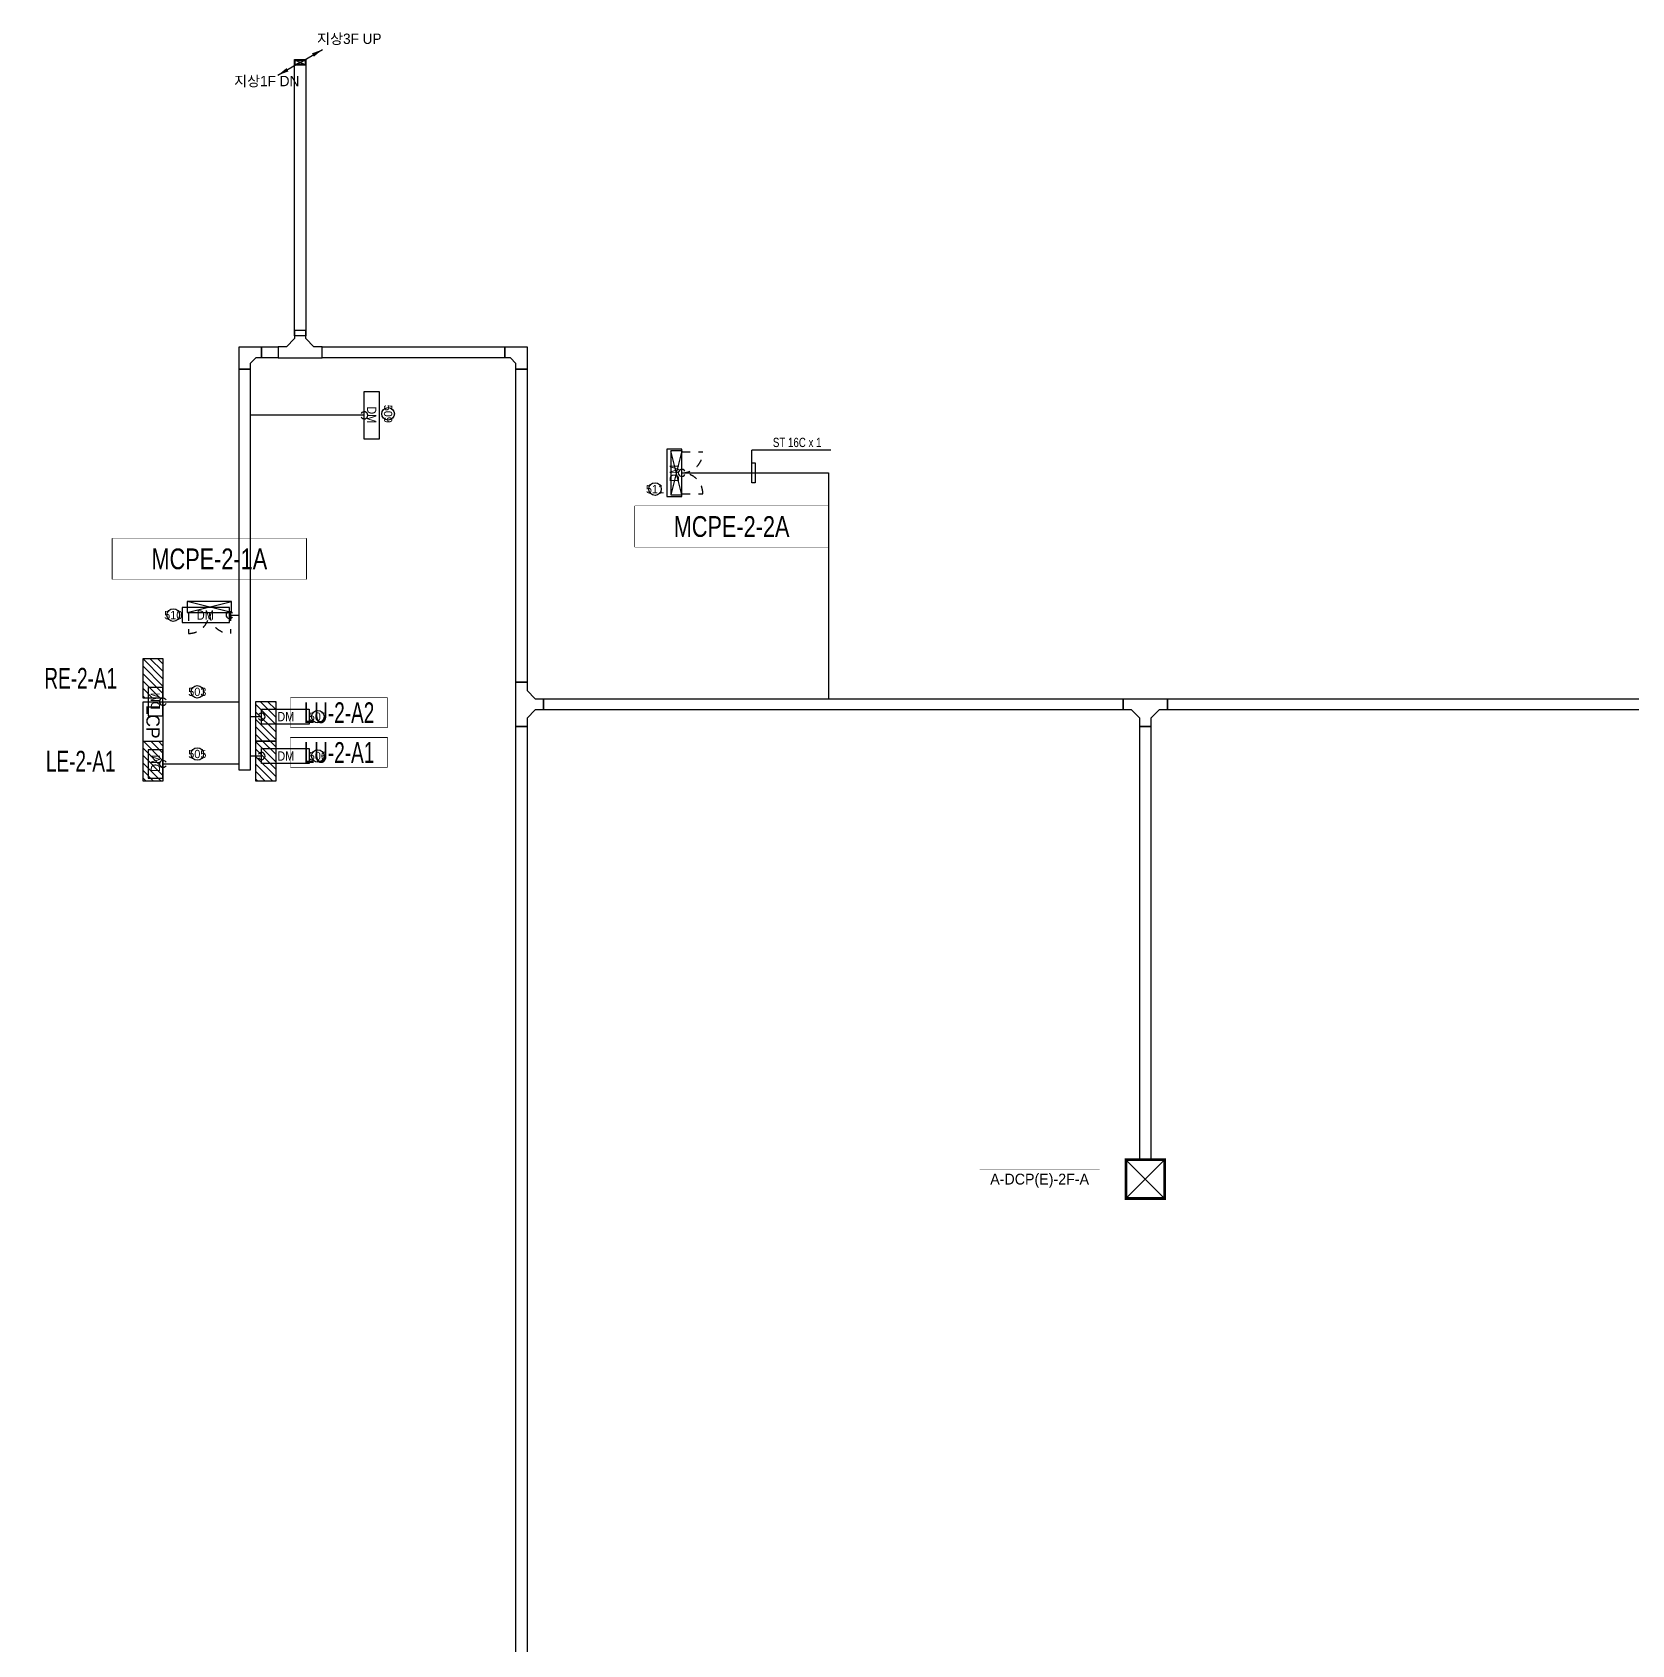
# Model space of a CAD drawing. Header units: millimetres. Extents: x 89450 to 753248, y -530175 to 1209785.
# Drawn here: x 90449 to 119393, y -69368 to -40200 of the extents above; entities that cross this region are included whole.
import ezdxf
from ezdxf.enums import TextEntityAlignment as Align

# ---------------------------------------------------------------- set-up
doc = ezdxf.new("R2010")
doc.units = ezdxf.units.MM
doc.header["$LTSCALE"] = 150
doc.linetypes.add('CONTINOUS', pattern=[0])
doc.linetypes.add('D1', pattern=[3, 1, -1, 1])
for name, color, linetype in [('------01 Distribution Panel', 3, 'Continuous'), ('------01 Distribution Panel_UPS_Emgency', 232, 'Continuous'), ('------01 Motor Control Panel or Center', 4, 'Continuous'), ('------02 Etc Panel', 3, 'Continuous'), ('-----29 Indicator', 1, 'Continuous'), ('-----99 EPMS CABLE DUCT', 4, 'Continuous'), ('-----99 EPMS CONDUIT', 4, 'Continuous'), ('-----99 EPMS DEVICE', 3, 'Continuous'), ('-----99 EPMS PNL', 6, 'Continuous')]:
    doc.layers.add(name, color=color, linetype=linetype)
doc.styles.add('ELEC', font='')
doc.styles.get('ELEC').set_extended_font_data('Dotum')

# ---------------------------------------------------------------- blocks, each defined once
blk = doc.blocks.new('A02')
h = blk.add_hatch()
h.set_pattern_fill('ANSI31', color=161, scale=25, style=0)
h.set_pattern_definition([(45, (-2000, -19200), (-56.1266, 56.1266), [])])
h.paths.add_polyline_path([(-300, 300), (-300, 0), (300, 0), (300, 300)])
at = {"color": 161}
blk.add_lwpolyline([(300, 0), (-300, 0), (-300, 300), (300, 300)], close=True, dxfattribs=at)
blk = doc.blocks.new('MCP_EQUIPMENT-2')
at = {"color": 161}
for p, q in [((200, 400), (0, -400)), ((200, -400), (0, 400))]:
    blk.add_line(p, q, dxfattribs=at)
at = {"color": 161, "linetype": 'D1'}
for p, q in [((200, 380), (580, 380)), ((200, -380), (580, -380))]:
    blk.add_line(p, q, dxfattribs=at)
at = {"color": 161}
blk.add_lwpolyline([(200, 400), (0, 400), (0, -400), (200, -400)], close=True, dxfattribs=at)
at = {"color": 161, "linetype": 'D1'}
for centre, start, end in [((200, 380), 270, 0), ((200, -380), 0, 90)]:
    blk.add_arc(centre, 380, start, end, dxfattribs=at)
blk = doc.blocks.new('zw$32E')
for p, q in [((100, 0), (0, 0)), ((0, 0), (0, -400)), ((100, -75), (100, 0)), ((175, -150), (100, -75)), ((100, -325), (175, -250)), ((250, -150), (175, -150)), ((175, -250), (250, -250)), ((250, -250), (250, -150)), ((0, -400), (100, -400)), ((100, -400), (100, -325))]:
    blk.add_line(p, q)
blk = doc.blocks.new('A07')
at = {"color": 8}
blk.add_lwpolyline([(-300, 0), (-300, 300), (300, 300), (300, 0)], close=True, dxfattribs=at)
at = {"color": 8, "style": 'ELEC'}
blk.add_text('LCP', height=200, rotation=360, dxfattribs=at).set_placement((0, 150), align=Align.MIDDLE)

msp = doc.modelspace()

# ---------------------------------------------------------------- linework, layer by layer
at = {"layer": '------01 Distribution Panel_UPS_Emgency', "color": 1, "elevation": 0}
for points in [[(95121, -52770), (96876, -52770), (96876, -52245), (95121, -52245)], [(95121, -53490), (96876, -53490), (96876, -52965), (95121, -52965)]]:
    msp.add_lwpolyline(points, close=True, dxfattribs=at)
at = {"layer": '------01 Motor Control Panel or Center', "linetype": 'CONTINOUS'}
msp.add_lwpolyline([(104855, -48770), (104855, -49510), (101352, -49510), (101352, -48770)], close=True, dxfattribs=at)
at = {"layer": '------01 Motor Control Panel or Center', "linetype": 'CONTINOUS', "elevation": 0}
msp.add_lwpolyline([(95405, -49355), (95405, -50095), (91902, -50095), (91902, -49355)], close=True, dxfattribs=at)
at = {"layer": '------02 Etc Panel'}
for p, q in [((92814, -52310), (94195, -52310)), ((92814, -53435), (94195, -53435))]:
    msp.add_line(p, q, dxfattribs=at)
at = {"layer": '-----29 Indicator'}
for centre in [(96888, -47102), (101718, -48463), (93001, -50742), (93436, -52131), (93436, -53255)]:
    msp.add_circle(centre, 114, dxfattribs=at)
at = {"layer": '-----99 EPMS CABLE DUCT'}
for p, q in [((95297, -40745), (95703, -40511)), ((95297, -40745), (94891, -40979)), ((95207, -40705), (95387, -40785)), ((95207, -40785), (95387, -40705))]:
    msp.add_line(p, q, dxfattribs=at)
at = {"layer": '-----99 EPMS CABLE DUCT', "elevation": 0}
for points in [[(95703, -40511, 0, 70, 0), (95527, -40612, 40, 40, 0)], [(94891, -40979, 0, 70, 0), (95067, -40878, 40, 40, 0)]]:
    msp.add_lwpolyline(points, format="xyseb", dxfattribs=at)
at = {"layer": '-----99 EPMS CABLE DUCT'}
for points in [[(95197, -40695), (95397, -40695), (95397, -45692), (95197, -45692)], [(94595, -45892), (94897, -45892), (94897, -46092), (94595, -46092)], [(95697, -45892), (99002, -45892), (99002, -46092), (95697, -46092)], [(99202, -46292), (99402, -46292), (99402, -51956), (99202, -51956)], [(99702, -52256), (110189, -52256), (110189, -52456), (99702, -52456)], [(110989, -52256), (169642, -52256), (169642, -52456), (110989, -52456)], [(99202, -52756), (99402, -52756), (99402, -72761), (99202, -72761)]]:
    msp.add_lwpolyline(points, close=True, dxfattribs=at)
at = {"layer": '-----99 EPMS CABLE DUCT', "elevation": 0}
for points in [[(95197, -40695), (95397, -40695), (95397, -40795), (95197, -40795)], [(95207, -40705), (95387, -40705), (95387, -40785), (95207, -40785)], [(110489, -52756), (110689, -52756), (110689, -60595), (110489, -60595)]]:
    msp.add_lwpolyline(points, close=True, dxfattribs=at)
at = {"layer": '-----99 EPMS CABLE DUCT'}
for points in [[(94395, -46292), (94195, -46292), (94195, -45892), (94595, -45892), (94595, -46092), (94495, -46092), (94395, -46192), (94395, -46292)], [(99002, -46092), (99002, -45892), (99402, -45892), (99402, -46292), (99202, -46292), (99202, -46192), (99102, -46092), (99002, -46092)], [(96457, -47128), (94395, -47128)]]:
    msp.add_lwpolyline(points, dxfattribs=at)
msp.add_circle((95297, -40745), 10, dxfattribs=at)
at = {"layer": '-----99 EPMS CONDUIT'}
for p, q in [((103472, -48352), (103472, -47761)), ((104900, -47761), (103472, -47761)), ((102204, -48170), (104860, -48170)), ((94020, -50742), (94195, -50742))]:
    msp.add_line(p, q, dxfattribs=at)
msp.add_lwpolyline([(103472, -48352), (103472, -47988), (103532, -47988), (103532, -48352)], close=True, dxfattribs=at)
for points in [[(94598, -52580, 0), (94395, -52580, 0)], [(94598, -53292, 0), (94395, -53292, 0)]]:
    msp.add_polyline3d(points, dxfattribs=at)
for centre, start, end in [((96457, -47128), 210, 150), ((102204, -48170), 30, 330), ((94020, -50742), 30, 330), ((92814, -52310), 30, 330), ((94598, -52580), 210, 150), ((92814, -53435), 30, 330), ((94598, -53292), 210, 150)]:
    msp.add_arc(centre, 63.8, start, end, dxfattribs=at)
at = {"layer": '-----99 EPMS DEVICE', "color": 2}
for points in [[(96457, -47558), (96457, -46698), (96727, -46698), (96727, -47558)], [(101934, -47740), (101934, -48600), (102204, -48600), (102204, -47740)], [(92544, -52053), (92544, -52567), (92814, -52567), (92814, -52053)], [(92544, -53178), (92544, -53692), (92814, -53692), (92814, -53178)]]:
    msp.add_lwpolyline(points, close=True, dxfattribs=at)
at = {"layer": '-----99 EPMS DEVICE', "color": 2, "elevation": 0}
msp.add_lwpolyline([(94020, -50607), (93160, -50607), (93160, -50877), (94020, -50877)], close=True, dxfattribs=at)
at = {"layer": '-----99 EPMS PNL'}
for p, q in [((110239, -60595), (110939, -61295)), ((110239, -61295), (110939, -60595))]:
    msp.add_line(p, q, dxfattribs=at)
at = {"layer": '-----99 EPMS PNL', "elevation": 0}
for points, const_width in [([(110239, -60595), (110939, -60595), (110939, -61295), (110239, -61295)], 50), ([(107592, -61126), (107592, -60765), (109763, -60765), (109763, -61126)], 1)]:
    msp.add_lwpolyline(points, close=True, dxfattribs=dict(at, const_width=const_width))

# ---------------------------------------------------------------- block references
at = {"layer": '------01 Distribution Panel', "xscale": 1.2, "yscale": 1.2, "zscale": 1.2, "rotation": 270}
for p in [(92454, -51885), (92454, -53385), (92454, -53385)]:
    msp.add_blockref('A02', p, dxfattribs=at)
at = {"layer": '------01 Distribution Panel_UPS_Emgency', "xscale": 1.2, "yscale": 1.2, "zscale": 1.2, "rotation": 270}
for p in [(94494, -52665), (94494, -53385)]:
    msp.add_blockref('A02', p, dxfattribs=at)
at = {"layer": '------01 Motor Control Panel or Center'}
msp.add_blockref('MCP_EQUIPMENT-2', (102004, -48170), dxfattribs=at)
at = {"layer": '------01 Motor Control Panel or Center', "rotation": 270}
msp.add_blockref('MCP_EQUIPMENT-2', (93654, -50495), dxfattribs=at)
at = {"layer": '------02 Etc Panel', "color": 8, "xscale": 1.2, "yscale": 1.2, "zscale": 1.2, "rotation": 270}
msp.add_blockref('A07', (92454, -52670), dxfattribs=at)
at = {"layer": '-----99 EPMS CABLE DUCT', "yscale": 2, "zscale": 2}
for p, xscale, rotation in [((94897, -46092), 2, 89.99999999999993), ((99202, -52756), -2, 180), ((110189, -52256), -2, 89.99999999999993)]:
    msp.add_blockref('zw$32E', p, dxfattribs=dict(at, xscale=xscale, rotation=rotation))

# ---------------------------------------------------------------- texts
at = {"layer": '-----29 Indicator', "style": 'ELEC'}
for s, rotation, p in [('509', 270, (96888, -47102)), ('511', 360, (101718, -48463))]:
    msp.add_text(s, height=150, rotation=rotation, dxfattribs=at).set_placement(p, align=Align.MIDDLE_CENTER)
for s, p in [('510', (93001, -50742)), ('503', (93436, -52131)), ('505', (93436, -53255))]:
    msp.add_text(s, height=150, dxfattribs=at).set_placement(p, align=Align.MIDDLE_CENTER)
at = {"layer": '-----99 EPMS CABLE DUCT', "style": 'ELEC'}
for s, p in [('지상3F UP', (95602, -40411)), ('지상1F DN', (94101, -41176))]:
    msp.add_text(s, height=187.7, dxfattribs=at).set_placement(p)
at = {"layer": '-----99 EPMS CONDUIT', "style": 'ELEC', "width": 0.8}
msp.add_text('ST 16C x 1', height=168, dxfattribs=at).set_placement((104291, -47619), align=Align.MIDDLE_CENTER)
at = {"layer": '-----99 EPMS DEVICE', "color": 2, "style": 'ELEC', "width": 0.9}
for rotation, p in [(270, (96592, -47119)), (90, (102068, -48179)), (90, (92678, -52299)), (90, (92678, -53424))]:
    msp.add_text('DM', height=168, rotation=rotation, dxfattribs=at).set_placement(p, align=Align.MIDDLE)
msp.add_text('DM', height=168, dxfattribs=at).set_placement((93581, -50742), align=Align.MIDDLE)
at = {"layer": '-----99 EPMS PNL', "style": 'ELEC'}
msp.add_text('A-DCP(E)-2F-A', height=196.83, dxfattribs=at).set_placement((108678, -60945), align=Align.MIDDLE_CENTER)

# ---------------------------------------------------------------- wipeouts: each hides what was drawn before it
at = {"color": 1}
for points in [[(90449, -52147), (92204, -52147), (92204, -51622), (90449, -51622)], [(90449, -53647), (92204, -53647), (92204, -53122), (90449, -53122)]]:
    msp.add_wipeout(points, dxfattribs=at).dxf.layer = '------01 Distribution Panel'

# ---------------------------------------------------------------- next in the draw order: texts
at = {"layer": '------01 Distribution Panel', "style": 'ELEC', "width": 0.7}
for s, p in [('RE-2-A1', (91326, -51885)), ('LE-2-A1', (91326, -53385))]:
    msp.add_text(s, height=375, dxfattribs=at).set_placement(p, align=Align.MIDDLE_CENTER)

# ---------------------------------------------------------------- next in the draw order: wipeouts: each hides what was drawn before it
at = {"color": 1}
for points, layer in [([(95121, -52770), (96876, -52770), (96876, -52245), (95121, -52245)], '------01 Distribution Panel_UPS_Emgency'), ([(95121, -53490), (96876, -53490), (96876, -52965), (95121, -52965)], '------01 Distribution Panel_UPS_Emgency'), ([(101352, -48770), (104855, -48770), (104855, -49510), (101352, -49510)], '------01 Motor Control Panel or Center'), ([(91902, -49355), (95405, -49355), (95405, -50095), (91902, -50095)], '------01 Motor Control Panel or Center')]:
    msp.add_wipeout(points, dxfattribs=at).dxf.layer = layer

# ---------------------------------------------------------------- next in the draw order: linework, layer by layer
at = {"layer": '-----29 Indicator'}
for centre in [(95617, -52580), (95617, -53292)]:
    msp.add_circle(centre, 114, dxfattribs=at)
at = {"layer": '-----99 EPMS CABLE DUCT'}
msp.add_lwpolyline([(94195, -46292), (94395, -46292), (94395, -53547), (94195, -53547)], close=True, dxfattribs=at)
at = {"layer": '-----99 EPMS CONDUIT'}
msp.add_line((104860, -48170), (104860, -52256), dxfattribs=at)
at = {"layer": '-----99 EPMS DEVICE', "color": 2, "elevation": 0}
for points in [[(94598, -52445), (95458, -52445), (95458, -52714), (94598, -52714)], [(94598, -53157), (95458, -53157), (95458, -53427), (94598, -53427)]]:
    msp.add_lwpolyline(points, close=True, dxfattribs=at)

# ---------------------------------------------------------------- next in the draw order: texts
at = {"layer": '------01 Distribution Panel_UPS_Emgency', "style": 'ELEC', "width": 0.7}
for s, p in [('LU-2-A2', (95999, -52508)), ('LU-2-A1', (95999, -53228))]:
    msp.add_text(s, height=375, dxfattribs=at).set_placement(p, align=Align.MIDDLE_CENTER)
at = {"layer": '------01 Motor Control Panel or Center', "linetype": 'CONTINOUS', "style": 'ELEC', "width": 0.8}
for s, p in [('MCPE-2-2A', (103104, -49140)), ('MCPE-2-1A', (93654, -49725))]:
    msp.add_text(s, height=375, dxfattribs=at).set_placement(p, align=Align.MIDDLE)
at = {"layer": '-----29 Indicator', "style": 'ELEC'}
for s, p in [('507', (95617, -52580)), ('506', (95617, -53292))]:
    msp.add_text(s, height=150, dxfattribs=at).set_placement(p, align=Align.MIDDLE_CENTER)
at = {"layer": '-----99 EPMS DEVICE', "color": 2, "style": 'ELEC', "width": 0.9}
for p in [(95037, -52579), (95037, -53292)]:
    msp.add_text('DM', height=168, dxfattribs=at).set_placement(p, align=Align.MIDDLE)

doc.saveas('drawing.dxf')
